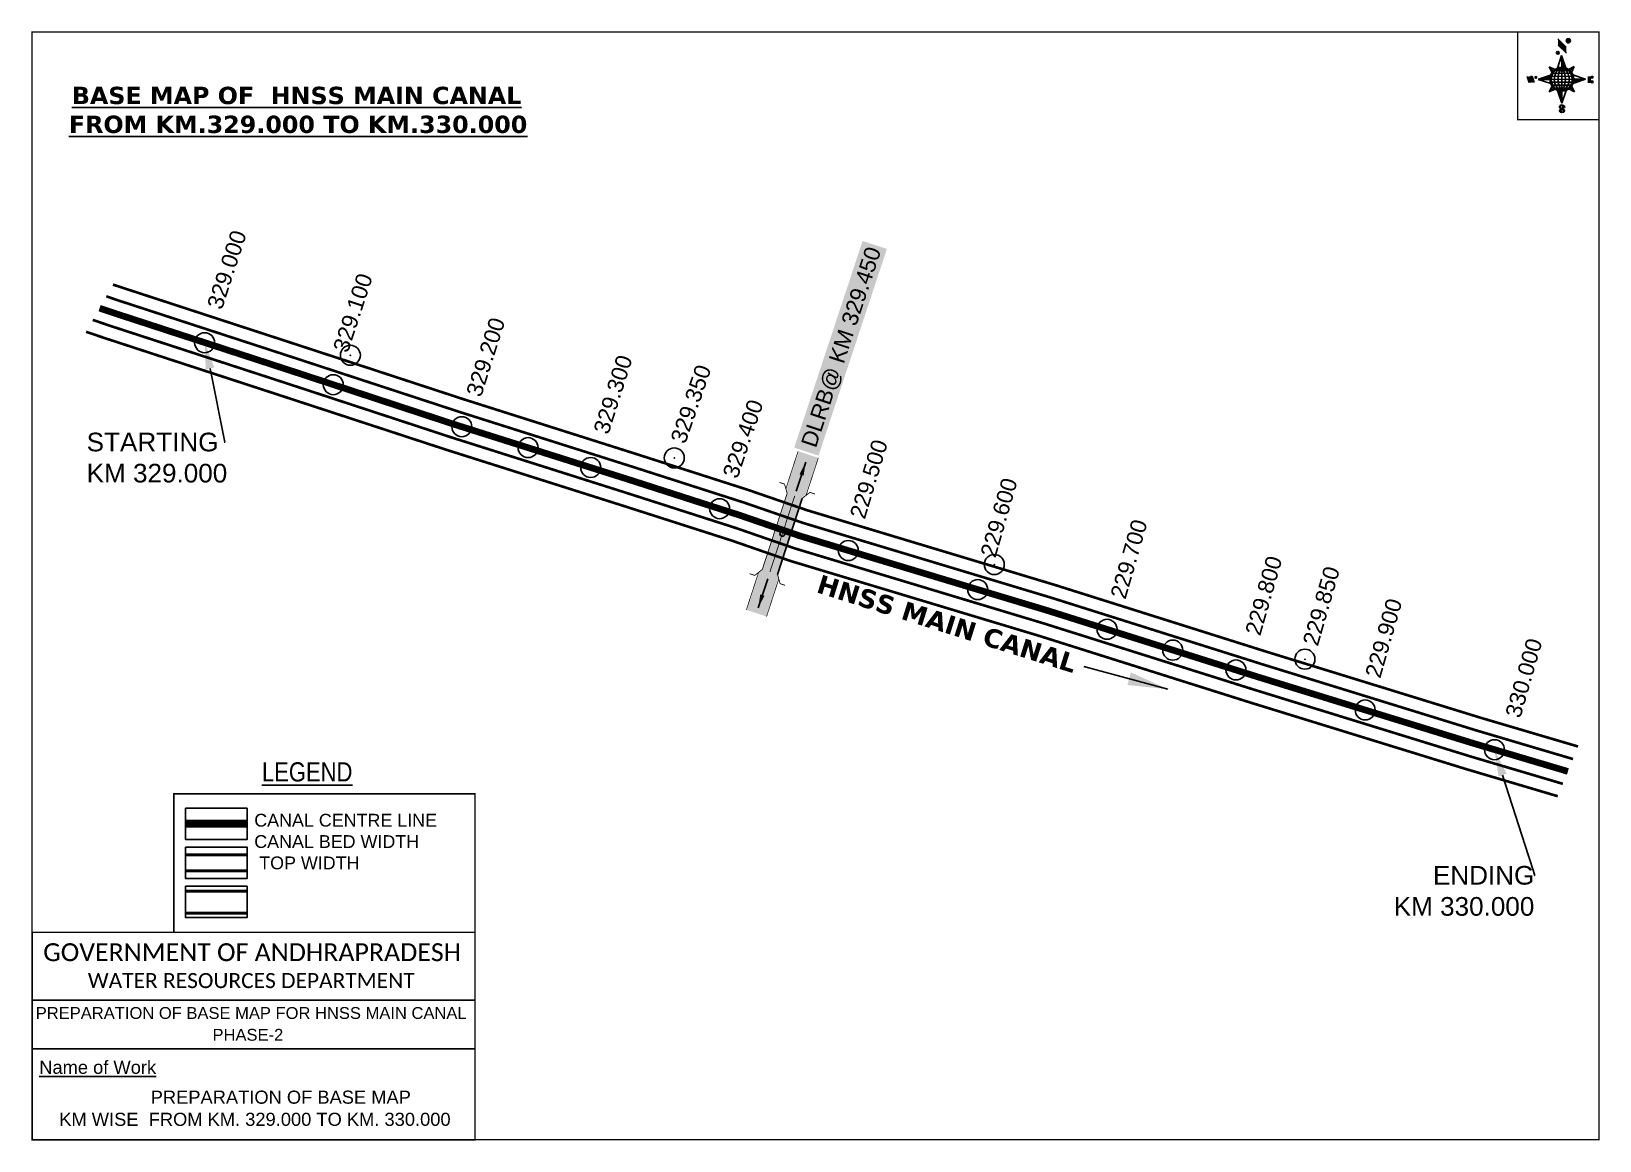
# Model space of a CAD drawing. Header units: inches. Extents: x 793337 to 794513, y 1566033 to 1566865.
import ezdxf
from ezdxf import colors
from ezdxf.entities.mleader import LeaderData, LeaderLine
from ezdxf.enums import TextEntityAlignment as Align
from ezdxf.math import Vec2, Vec3

# ---------------------------------------------------------------- set-up
doc = ezdxf.new("R2010")
doc.units = ezdxf.units.IN
doc.header["$LTSCALE"] = 15
doc.header["$MEASUREMENT"] = 0
doc.header["$PDMODE"] = 32
doc.header["$PDSIZE"] = 15
doc.linetypes.add('ACAD_ISO02W100', pattern=[15, 12, -3])
doc.linetypes.add('HIDDEN2', pattern=[0.1875, 0.125, -0.0625])
for name, color, linetype in [('AQUADUCT', 1, 'Continuous'), ('bord', 1, 'Continuous'), ('CANAL1', 7, 'Continuous'), ('CSMark', 72, 'Continuous'), ('DCBMS', 232, 'Continuous'), ('PAGE', 7, 'Continuous'), ('STRUCTURE', 5, 'Continuous'), ('TEXT', 6, 'Continuous')]:
    doc.layers.add(name, color=color, linetype=linetype)
doc.styles.add('ARIALN', font='ARIALN.TTF')
doc.styles.get("Standard").update_dxf_attribs({"font": 'arial.ttf'})
doc.dimstyles.get("Standard").update_dxf_attribs({"dimtxt": 20, "dimasz": 0.18, "dimexe": 0.18, "dimexo": 0.0625, "dimgap": 0.09, "dimtad": 0, "dimtih": 1, "dimtoh": 1, "dimdec": 4, "dimzin": 0, "dimdsep": 46, "dimtxsty": 'Standard', "dimcen": 0.09, "dimadec": 0, "dimazin": 0, "dimtfac": 1, "dimtdec": 4, "dimtofl": 0, "dimtmove": 0, "dimatfit": 3, "dimfxl": 1, "dimtolj": 1, "dimtzin": 0, "dimarcsym": 0})
pattern_1 = [(267.297113149, (-8720374.938, 50637915.138), (10.5367255337, -0.497431438), [])]
pattern_2 = [(357.297113149, (-8720374.938, 50637915.138), (0.497431438, 10.5367255337), [])]

# ---------------------------------------------------------------- blocks, each defined once
blk = doc.blocks.new('*X26')
at = {"color": 0, "linetype": 'Continuous'}
for p, q in [((6321.6, 240.5), (6322.3, 241.2)), ((6321.6, 240.3), (6322.3, 241)), ((6321.6, 240.1), (6322.3, 240.8)), ((6321.6, 239.9), (6322.4, 240.7)), ((6321.6, 239.8), (6322.4, 240.6)), ((6321.6, 239.6), (6322.5, 240.5)), ((6321.6, 239.4), (6322.5, 240.3)), ((6321.6, 239.2), (6322.6, 240.2)), ((6321.7, 239.1), (6322.6, 240.1)), ((6321.8, 240.8), (6322.4, 241.4)), ((6321.8, 239), (6322.7, 240)), ((6321.8, 239), (6322.8, 239.9)), ((6321.9, 238.9), (6322.9, 239.8)), ((6322, 238.8), (6323, 239.7)), ((6322.1, 241.3), (6322.4, 241.6)), ((6322.1, 238.7), (6323.1, 239.6)), ((6322.2, 238.6), (6323.1, 239.6)), ((6322.3, 238.5), (6323.2, 239.5)), ((6322.4, 238.5), (6323.3, 239.4)), ((6322.5, 238.4), (6323.4, 239.3)), ((6322.7, 238.4), (6323.6, 239.3)), ((6322.8, 238.3), (6323.7, 239.2)), ((6322.9, 238.3), (6323.8, 239.1)), ((6323.1, 238.2), (6323.9, 239.1)), ((6323.2, 238.2), (6324, 239)), ((6323.3, 238.2), (6324.2, 239)), ((6323.5, 238.1), (6324.3, 238.9)), ((6323.7, 238.1), (6324.4, 238.9)), ((6323.8, 238.1), (6324.6, 238.8)), ((6324.1, 238.2), (6324.7, 238.8)), ((6324.3, 238.3), (6324.9, 238.8)), ((6324.6, 238.3), (6325.1, 238.8)), ((6324.8, 238.4), (6325.2, 238.8)), ((6325.1, 238.5), (6325.4, 238.8)), ((6325.4, 238.6), (6325.6, 238.8))]:
    blk.add_line(p, q, dxfattribs=at)
blk = doc.blocks.new('*X25')
at = {"color": 0, "linetype": 'Continuous'}
for p, q in [((6324.4, 240.3), (6324.5, 240.4)), ((6324.6, 240.3), (6324.8, 240.5)), ((6324.7, 240.2), (6325, 240.5)), ((6324.8, 240.2), (6325.2, 240.6)), ((6325, 240.1), (6325.5, 240.6)), ((6325.1, 240.1), (6325.6, 240.6)), ((6325.2, 240), (6325.8, 240.6)), ((6325.3, 240), (6326, 240.6)), ((6325.4, 239.9), (6326.1, 240.6)), ((6325.5, 239.8), (6326.2, 240.5)), ((6325.6, 239.8), (6326.3, 240.5)), ((6325.7, 239.7), (6326.5, 240.4)), ((6325.9, 239.6), (6326.6, 240.3)), ((6326, 239.5), (6326.7, 240.3)), ((6326, 239.4), (6326.8, 240.2)), ((6326.1, 239.3), (6327, 240.2)), ((6326.2, 239.3), (6327.1, 240.1)), ((6326.3, 239.2), (6327.1, 240)), ((6326.4, 239.1), (6327.2, 239.9)), ((6326.5, 239), (6327.3, 239.8)), ((6326.5, 238.9), (6327.4, 239.7)), ((6326.6, 238.8), (6327.5, 239.6)), ((6326.7, 238.7), (6327.5, 239.5)), ((6326.8, 238.6), (6327.6, 239.4)), ((6326.8, 238.5), (6327.7, 239.3)), ((6326.8, 236.5), (6327.4, 237)), ((6326.9, 238.3), (6327.8, 239.2)), ((6326.9, 238.2), (6327.9, 239.1)), ((6326.9, 236.8), (6327.6, 237.4)), ((6327, 238.1), (6327.8, 239)), ((6327, 237.9), (6327.8, 238.8)), ((6327, 237.8), (6327.8, 238.6)), ((6327, 237.6), (6327.8, 238.4)), ((6327, 237.4), (6327.8, 238.2)), ((6327, 237.3), (6327.8, 238)), ((6327, 237.1), (6327.8, 237.9))]:
    blk.add_line(p, q, dxfattribs=at)
blk = doc.blocks.new('H')
at = {"layer": 'bord', "extrusion": (0.000427885, 0.004792, 0.999988)}
h = blk.add_hatch(dxfattribs=at)
h.set_pattern_fill('LINE', color=8, scale=84.387686, angle=-2.7029, style=0)
h.set_pattern_definition(pattern_2)
h.paths.add_polyline_path([(-492, 786, -0.090992), (-448, 775), (-486, 912)])
h = blk.add_hatch(dxfattribs=at)
h.set_pattern_fill('LINE', color=8, scale=84.387686, angle=-92.7029, style=0)
h.set_pattern_definition(pattern_1)
h.paths.add_polyline_path([(-625, 665, -0.090992), (-615, 710), (-751, 671)])
h = blk.add_hatch(dxfattribs=at)
h.set_pattern_fill('LINE', color=8, scale=84.387686, angle=-2.7029, style=0)
h.set_pattern_definition(pattern_2)
h.paths.add_polyline_path([(-504, 533, -0.090992), (-549, 543), (-510, 406)])
h = blk.add_hatch(dxfattribs=at)
h.set_pattern_fill('LINE', color=8, scale=84.387686, angle=-92.7029, style=0)
h.set_pattern_definition(pattern_1)
h.paths.add_polyline_path([(-246, 647), (-372, 653, -0.090992), (-382, 609)])
for p, q in [((-519, 1020, -1217), (-435, 927, -1216)), ((-516, 1087, -1217), (-432, 994, -1217)), ((-538, 774, -1216), (-487, 906, -1216)), ((-487, 906, -1216), (-493, 780, -1216)), ((-487, 906, -1216), (-448, 769, -1216)), ((-865, 701, -1215), (-847, 638, -1215)), ((-847, 700, -1215), (-829, 637, -1215)), ((-829, 699, -1215), (-811, 636, -1215)), ((-829, 699, -1215), (-811, 698, -1215)), ((-811, 698, -1215), (-794, 635, -1215)), ((-752, 665, -1215), (-615, 704, -1215)), ((-627, 794, -1216), (-567, 760, -1216)), ((-627, 794, -1216), (-584, 747, -1215)), ((-599, 731, -1215), (-627, 794, -1216)), ((-421, 753, -1216), (-359, 781, -1216)), ((-359, 781, -1216), (-405, 739, -1216)), ((-359, 781, -1216), (-392, 721, -1215)), ((-379, 693, -1215), (-246, 641, -1215)), ((-213, 669, -1215), (-217, 601, -1215)), ((-752, 665, -1215), (-625, 659, -1215)), ((-619, 614, -1215), (-752, 665, -1215)), ((-639, 526, -1214), (-606, 585, -1215)), ((-639, 526, -1214), (-593, 568, -1215)), ((-577, 553, -1215), (-639, 526, -1214)), ((-511, 400, -1214), (-549, 537, -1214)), ((-460, 533, -1215), (-511, 400, -1214)), ((-505, 527, -1214), (-511, 400, -1214)), ((-371, 513, -1214), (-431, 546, -1215)), ((-371, 513, -1214), (-414, 560, -1215)), ((-399, 576, -1215), (-371, 513, -1214)), ((-246, 641, -1215), (-383, 603, -1215)), ((-373, 647, -1215), (-246, 641, -1215)), ((-197, 600, -1215), (-194, 668, -1215))]:
    blk.add_line(p, q, dxfattribs=at)
at = {"layer": 'bord', "color": 8, "linetype": 'ByBlock', "extrusion": (0.000427885, 0.004792, 0.999988)}
for p, q in [((-375, 679, -1215), (-620, 691, -1215)), ((-386, 711, -1215), (-605, 722, -1215)), ((-411, 744, -1216), (-578, 752, -1216)), ((-493, 780, -1216), (-505, 527, -1214)), ((-373, 647, -1215), (-625, 659, -1215)), ((-378, 616, -1215), (-623, 628, -1215)), ((-392, 585, -1215), (-611, 595, -1215)), ((-420, 555, -1215), (-587, 562, -1215))]:
    blk.add_line(p, q, dxfattribs=at)
at = {"layer": 'bord', "extrusion": (0.000427885, 0.004792, 0.999988), "elevation": -1212}
for points, const_width in [([(-522, 960), (-516, 1093)], 1.61), ([(-434, 933), (-428, 1066)], 1.61), ([(-870, 707), (-846, 706)], 0.642), ([(-829, 643), (-821, 678)], 0.642), ([(-793, 641), (-782, 694)], 0.642), ([(-223, 676), (-174, 673)], 0.706), ([(-829, 643), (-855, 644)], 0.642), ([(-811, 642), (-784, 641)], 0.642), ([(-177, 605), (-226, 607)], 0.706), ([(-195, 645), (-185, 644)], 0.706)]:
    blk.add_lwpolyline(points, dxfattribs=dict(at, const_width=const_width))
for points, const_width in [([(-414, 1073, 1), (-398, 1058, 1)], 22.3), ([(-530, 950, 1), (-520, 939, 1)], 14.8), ([(-776, 697, 1), (-769, 690, 1)], 8.9), ([(-180, 618, 1), (-173, 611, 1)], 9.79), ([(-178, 667, 1), (-171, 660, 1)], 9.79), ([(-490, 362, 1), (-498, 369, 1)], 11.1), ([(-525, 322, 1), (-533, 329, 1)], 11.1)]:
    blk.add_lwpolyline(points, format="xyb", close=True, dxfattribs=dict(at, const_width=const_width))
for points in [[(-537, 317), (-531, 310), (-520, 307), (-505, 307), (-494, 310), (-486, 318), (-487, 326), (-491, 333), (-494, 336), (-503, 341), (-522, 347), (-530, 352), (-534, 355), (-537, 363), (-537, 373), (-530, 381), (-520, 384), (-504, 384), (-493, 380), (-487, 373)], [(-522, 348), (-526, 354), (-528, 361), (-528, 371), (-526, 375), (-521, 381), (-515, 384)], [(-505, 307), (-499, 312), (-497, 319), (-497, 327), (-501, 335), (-509, 343)]]:
    blk.add_lwpolyline(points, dxfattribs=at)
at = {"layer": 'bord', "extrusion": (0.000427885, 0.004792, 0.999988)}
for centre, radius in [((-406, 1065, -1212), 22.3), ((-525, 944, -1212), 14.8), ((-773, 694, -1212), 8.9), ((-498, 659, -1212), 127), ((-177, 615, -1212), 9.79), ((-174, 663, -1212), 9.79), ((-494, 365, -1212), 11.1), ((-529, 325, -1212), 11.1)]:
    blk.add_circle(centre, radius, dxfattribs=at)
at = {"layer": 'bord', "color": 8, "linetype": 'ByBlock', "extrusion": (0.000427885, 0.004792, 0.999988)}
for centre, radius, start, end in [((-482, 658, -1212), 128, 94.9254, 259.6691), ((-437, 656, -1212), 141, 113.2864, 241.308), ((-316, 651, -1212), 222, 142.5892, 212.0053), ((-560, 662, -1212), 141, 293.2864, 61.308), ((-681, 668, -1212), 222, 322.5892, 32.0053), ((-515, 660, -1212), 128, 274.9254, 79.6691)]:
    blk.add_arc(centre, radius, start, end, dxfattribs=at)
at = {"layer": 'bord', "extrusion": (0.000427885, 0.004792, 0.999988)}
for points in [[(-516, 1093, -1212), (-431, 1000, -1212), (-519, 1026, -1212), (-434, 933, -1212)], [(-864, 707, -1212), (-846, 706, -1212), (-846, 644, -1212), (-829, 643, -1212)], [(-829, 705, -1212), (-811, 704, -1212), (-811, 642, -1212), (-793, 641, -1212)], [(-193, 674, -1212), (-197, 606, -1212), (-213, 675, -1212), (-216, 607, -1212)]]:
    blk.add_solid(points, dxfattribs=at)
at = {"layer": 'bord', "extrusion": (0.000427885, 0.004792, 0.999988), "xscale": 7.977342409717546, "yscale": 7.977342408231451, "zscale": 7.977342408476333, "rotation": 138.0840426661453}
for name, p in [('*X25', (38301, -31929, -1212)), ('*X26', (38314, -31951, -1212))]:
    blk.add_blockref(name, p, dxfattribs=at)
blk = doc.blocks.new('DLB')
at = {"layer": 'STRUCTURE'}
h = blk.add_hatch(dxfattribs=at)
h.set_pattern_fill('DOTS', color=6, scale=20, angle=320.37224793, style=0)
h.paths.add_polyline_path([(769699.5, 1706950), (769699.5, 1706934), (769729.1, 1706934), (769732.1, 1706936), (769792.1, 1706936), (769795.1, 1706934), (769824.7, 1706934), (769824.7, 1706950), (769795.1, 1706950), (769792.1, 1706948), (769732.1, 1706948), (769729.1, 1706950)])
at = {"layer": 'STRUCTURE', "color": 6, "linetype": 'ACAD_ISO02W100', "ltscale": 0.5, "const_width": 0.5}
for points in [[(769699.5, 1706950), (769729.1, 1706950)], [(769795.1, 1706950), (769824.7, 1706950)], [(769699.5, 1706934), (769729.1, 1706934)], [(769795.1, 1706934), (769824.7, 1706934)]]:
    blk.add_lwpolyline(points, dxfattribs=at)
at = {"layer": 'STRUCTURE', "color": 6, "const_width": 0.628}
for points in [[(769726.1, 1706956), (769726.1, 1706952), (769732.1, 1706948), (769792.1, 1706948), (769798.1, 1706952), (769798.1, 1706956)], [(769732.1, 1706942), (769792.1, 1706942)], [(769726.1, 1706928), (769726.1, 1706932), (769732.1, 1706936), (769792.1, 1706936), (769798.1, 1706932), (769798.1, 1706928)]]:
    blk.add_lwpolyline(points, dxfattribs=at)
at = {"layer": 'STRUCTURE', "color": 6}
blk.add_lwpolyline([(769732.1, 1706936), (769792.1, 1706936)], dxfattribs=at)
blk.add_lwpolyline([(769732.1, 1706936), (769792.1, 1706936)], dxfattribs=at)
at = {"layer": 'STRUCTURE', "color": 0}
blk.add_circle((769762.1, 1706942), 1.8, dxfattribs=at)
for points in [[(769703.8, 1706942), (769726.7, 1706942)], [(769818.6, 1706942), (769795.7, 1706942)]]:
    blk.add_leader(points, dimstyle='Standard', override={"dimasz": 10, "dimgap": 0.09, "dimtad": 0}, dxfattribs=at)

msp = doc.modelspace()

# ---------------------------------------------------------------- linework, layer by layer
at = {"layer": 'CANAL1', "color": 200, "const_width": 2}
for points in [[(793397.9, 1566675), (793404.9, 1566672.7), (793538.2, 1566629.2), (793661.2, 1566588.9), (793791.7, 1566547.5), (793874.3, 1566521), (793918.7, 1566505.7), (794105.1, 1566449.5), (794262.9, 1566399.7), (794424.4, 1566349.9), (794496.9, 1566328.5)], [(793377.8, 1566639.6), (793392.2, 1566634.7), (793525.8, 1566591.1), (793648.9, 1566550.8), (793779.6, 1566509.4), (793861.7, 1566483.1), (793906.4, 1566467.6), (794093.3, 1566411.3), (794251, 1566361.5), (794412.8, 1566311.6), (794481.7, 1566291.2)]]:
    msp.add_lwpolyline(points, dxfattribs=at)
at = {"layer": 'CANAL1', "color": 1, "linetype": 'HIDDEN2', "ltscale": 8, "const_width": 5}
msp.add_lwpolyline([(793387.9, 1566657.3), (793398.6, 1566653.7), (793532, 1566610.2), (793655, 1566569.8), (793785.6, 1566528.5), (793868, 1566502), (793912.5, 1566486.7), (793969.4, 1566469.5), (794099.2, 1566430.4), (794257, 1566380.6), (794418.6, 1566330.8), (794489.3, 1566309.8)], dxfattribs=at)
at = {"layer": 'CANAL1', "color": 5, "const_width": 2}
for points in [[(793392.9, 1566666.2), (793401.7, 1566663.2), (793535.1, 1566619.7), (793658.1, 1566579.4), (793788.7, 1566538), (793871.2, 1566511.5), (793915.6, 1566496.2), (794102.1, 1566440), (794260, 1566390.2), (794421.5, 1566340.3), (794493.1, 1566319.1)], [(793382.8, 1566648.5), (793395.4, 1566644.2), (793528.9, 1566600.7), (793652, 1566560.3), (793782.6, 1566518.9), (793864.9, 1566492.5), (793909.4, 1566477.1), (794096.2, 1566420.8), (794254, 1566371.1), (794415.7, 1566321.2), (794485.5, 1566300.5)]]:
    msp.add_lwpolyline(points, dxfattribs=at)
at = {"layer": 'CANAL1', "color": 1, "linetype": 'HIDDEN2', "ltscale": 100, "const_width": 6, "elevation": -0.4}
msp.add_lwpolyline([(793498.5, 1566270.5), (793452.4, 1566270.5)], dxfattribs=at)
at = {"layer": 'CANAL1', "color": 5, "const_width": 2.4, "elevation": -0.4}
for points in [[(793498.5, 1566247.2), (793452.4, 1566247.2)], [(793498.5, 1566235.2), (793452.4, 1566235.2)]]:
    msp.add_lwpolyline(points, dxfattribs=at)
at = {"layer": 'CANAL1', "color": 200, "const_width": 2.4, "elevation": -0.4}
for points in [[(793498.5, 1566220), (793452.4, 1566220)], [(793498.5, 1566203.5), (793452.4, 1566203.5)]]:
    msp.add_lwpolyline(points, dxfattribs=at)
at = {"layer": 'CSMark', "color": 3}
for p in [(793466.7, 1566631.4), (793576, 1566622), (793563.2, 1566599.9), (793659.6, 1566568.4), (793709.3, 1566552.7), (793819, 1566545), (793756.3, 1566537.8), (793853, 1566506.9), (793949.5, 1566475.5), (794059, 1566465), (794046.6, 1566446.2), (794143.6, 1566416.4), (794192.9, 1566400.8), (794292, 1566394), (794240.3, 1566385.9), (794337.2, 1566355.9), (794434.2, 1566326.1)]:
    msp.add_point(p, dxfattribs=at)
at = {"layer": 'PAGE', "const_width": 1}
msp.add_lwpolyline([(793337.3, 1566033.5), (794512.6, 1566033.5), (794512.6, 1566864.5), (793337.3, 1566864.5), (793337.3, 1566033.5)], dxfattribs=at)
at = {"layer": 'PAGE'}
for points, const_width in [([(794512.6, 1566864.5), (794451.5, 1566864.5), (794451.5, 1566798.7), (794512.6, 1566798.7)], 1), ([(793443.6, 1566292.9), (793669.5, 1566292.9), (793669.5, 1566189.1), (793443.6, 1566189.1)], 1.2), ([(793337.3, 1566189.1), (793669.5, 1566189.1), (793669.5, 1566033.5), (793337.3, 1566033.5)], 1.2)]:
    msp.add_lwpolyline(points, close=True, dxfattribs=dict(at, const_width=const_width))
at = {"layer": 'PAGE', "elevation": -0.4}
for points in [[(793452.4, 1566282.2), (793498.5, 1566282.2), (793498.5, 1566258.7), (793452.4, 1566258.7)], [(793452.4, 1566253), (793498.5, 1566253), (793498.5, 1566229.4), (793452.4, 1566229.4)], [(793452.4, 1566223.7), (793498.5, 1566223.7), (793498.5, 1566200.2), (793452.4, 1566200.2)]]:
    msp.add_lwpolyline(points, close=True, dxfattribs=at)
at = {"layer": 'PAGE'}
for points in [[(793337.3, 1566138.1), (793669.5, 1566138.1)], [(793337.3, 1566101.7), (793669.5, 1566101.7)]]:
    msp.add_lwpolyline(points, dxfattribs=at)

# ---------------------------------------------------------------- block references
at = {"layer": 'AQUADUCT', "color": 1, "xscale": 0.0703495379661093, "yscale": 0.07034953800030053, "zscale": 0.07034953795990817, "rotation": 3.078330607406165}
msp.add_blockref('H', (794522.2, 1566785, 85.4), dxfattribs=at)
at = {"layer": 'STRUCTURE', "color": 0, "rotation": 71.9365473213895}
msp.add_blockref('DLB', (2178033, 305393), dxfattribs=at)

# ---------------------------------------------------------------- texts
at = {"layer": 'CANAL1', "insert": (793928.1, 1566458), "char_height": 14, "width": 205.129, "attachment_point": 1, "rotation": 342.5228}
msp.add_mtext('\\pi0.96322;{\\fVerdana|b1|i0|c0|p34;HNSS MAIN CANAL}', dxfattribs=at)
at = {"layer": 'CSMark', "color": 1}
for s, rotation, p in [('329.000', 71.9389, (793473.9, 1566657.4)), ('329.100', 71.8546, (793568.4, 1566625.1)), ('329.200', 72.4251, (793668.3, 1566591.8)), ('329.300', 72.4251, (793763.8, 1566563.7)), ('329.350', 70.9523, (793821.5, 1566556.8)), ('329.400', 70.9523, (793860.6, 1566530.7)), ('229.600', 73.9789, (794054.1, 1566471.1)), ('229.700', 73.9789, (794151.6, 1566440)), ('229.800', 73.9789, (794252.7, 1566412.6)), ('229.850', 73.9789, (794295.9, 1566404.8)), ('229.900', 73.9789, (794342.7, 1566380.7)), ('330.000', 73.9789, (794447.8, 1566350.8))]:
    msp.add_text(s, height=12, rotation=rotation, dxfattribs=at).set_placement(p, align=Align.MIDDLE_LEFT)
at = {"layer": 'CSMark'}
msp.add_text('229.500', height=12, rotation=73.2244, dxfattribs=at).set_placement((793956.1, 1566500.1), align=Align.MIDDLE_LEFT)
at = {"layer": 'PAGE', "extrusion": (0.000201441, 0.004807, 0.999988), "style": 'ARIALN'}
msp.add_text('%%ULEGEND', height=14.4, rotation=359.9999, dxfattribs=at).set_placement((793543.6, 1566290.6, 7688.8), align=Align.MIDDLE)
at = {"layer": 'PAGE', "extrusion": (0.000201441, 0.004807, 0.999988)}
for s, height, p in [('PREPARATION OF BASE MAP FOR HNSS MAIN CANAL', 8.878, (793340, 1566105.3, 7687.9)), ('%%UName of Work', 9.822, (793342.6, 1566064.1, 7686.6))]:
    msp.add_text(s, height=height, rotation=359.9999, dxfattribs=at).set_placement(p)
for s, height, p in [('PHASE-2', 8.88, (793499.1, 1566093.4, 7687.8)), ('PREPARATION OF BASE MAP', 9.822, (793523.8, 1566046.6, 7686.6)), ('KM WISE  FROM KM. 329.000 TO KM. 330.000', 9.822, (793504.4, 1566030, 7686.6))]:
    msp.add_text(s, height=height, rotation=359.9999, dxfattribs=at).set_placement(p, align=Align.MIDDLE_CENTER)
at = {"layer": 'PAGE', "extrusion": (0.000201441, 0.004807, 0.999988), "attachment_point": 1, "text_direction": (1, -1e-06, -0.000201)}
for s, insert, char_height, width in [('CANAL CENTRE LINE CANAL BED WIDTH {\\H2.3717x; }\\P TOP WIDTH{\\H1.9152x; }', (793503.9, 1566278, -0.4), 9.6, 168.926), ('\\pi3.5885;{\\fCalibri|b0|i0|c0|p34;\\H1.3333x;GOVERNMENT OF ANDHRAPRADESH\\P\\pi37.073;\\H0.83998x;WATER RESOURCES DEPARTMENT}', (793342, 1566180.9, -1.3), 10.059, 321.276)]:
    msp.add_mtext(s, dxfattribs=dict(at, insert=insert, char_height=char_height, width=width))
at = {"layer": 'STRUCTURE', "color": 5, "insert": (793913.5, 1566555), "char_height": 12, "width": 156.112, "attachment_point": 1, "rotation": 71.7001, "bg_fill": 1, "box_fill_scale": 1.3, "bg_fill_color": 7, "bg_fill_true_color": 16777215, "bg_fill_transparency": 4390977}
msp.add_mtext('\\pi0.70666;DLRB@ KM 329.450', dxfattribs=at)
at = {"layer": 'TEXT', "color": 1, "insert": (793345.3, 1566823.4), "char_height": 13, "width": 379.826, "attachment_point": 1}
msp.add_mtext('\\pi21.755;{\\fVerdana|b1|i0|c0|p34;\\LBASE MAP OF  HNSS MAIN CANAL \\P\\pi19.564;FROM KM.329.000 TO KM.330.000}', dxfattribs=at)

# ---------------------------------------------------------------- leaders
at = {"layer": 'CANAL1'}
msp.add_leader([(794189.1, 1566371.5), (794126.3, 1566388.6)], dimstyle='Standard', override={"dimasz": 30, "dimgap": 0.09, "dimtad": 0}, dxfattribs=at)
at = {"layer": 'DCBMS', "color": 5}
ml = msp.add_multileader_mtext('Standard', dxfattribs=at)
ml.set_content('STARTING\\PKM 329.000', color=5)
ml.set_leader_properties()
ml.build(insert=Vec2(0, 0))
ml.multileader.update_dxf_attribs({"dogleg_length": 0.36, "arrow_head_size": 20})
ctx = ml.context
ctx.base_point, ctx.char_height, ctx.arrow_head_size, ctx.landing_gap_size, ctx.plane_origin = Vec3(793378.2, 1566556.8), 14, 20, 0.09, Vec3(793549, 1566629.5)
notes = []
notes.append((ctx, [(0, (1, 1, 0), (793481.8, 1566556.8), (-1, 0), 0.36, [(0, [(793466.8, 1566631.7)], 0, [])])]))
ctx.mtext.insert, ctx.mtext.flow_direction = Vec3(793378.2, 1566563.9), 5
for ctx, leaders in notes:
    for number, flags, end, landing, length, lines in leaders:
        leader = LeaderData()
        leader.index, (leader.has_last_leader_line, leader.has_dogleg_vector, leader.attachment_direction) = number, flags
        leader.last_leader_point, leader.dogleg_vector, leader.dogleg_length = Vec3(end), Vec3(landing), length
        for number, points, colour, breaks in lines:
            line = LeaderLine()
            line.index, line.vertices, line.color, line.breaks = number, Vec3.list(points), colors.encode_raw_color(colour), breaks
            leader.lines.append(line)
        ctx.leaders.append(leader)

# ---------------------------------------------------------------- next in the draw order: leaders
ml = msp.add_multileader_mtext('Standard', dxfattribs=at)
ml.set_content('ENDING \\PKM 330.000', color=5)
ml.set_leader_properties()
ml.build(insert=Vec2(0, 0))
ml.multileader.update_dxf_attribs({"dogleg_length": 0.36, "arrow_head_size": 20})
ctx = ml.context
ctx.base_point, ctx.char_height, ctx.arrow_head_size, ctx.landing_gap_size, ctx.plane_origin = Vec3(794360.9, 1566231.8), 14, 20, 0.09, Vec3(794504.6, 1566444.1)
ctx.text_align_type = 2
notes = []
notes.append((ctx, [(0, (1, 1, 0), (794464.6, 1566231.8), (-1, 0), 0.36, [(0, [(794434.2, 1566326.1)], 0, [])])]))
ctx.mtext.insert, ctx.mtext.width, ctx.mtext.alignment, ctx.mtext.flow_direction = Vec3(794464.1, 1566238.9), 109.049, 3, 5
ctx.mtext.has_bg_fill, ctx.mtext.bg_color, ctx.mtext.bg_scale_factor, ctx.mtext.bg_transparency, ctx.mtext.use_window_bg_color = 1, -1027028792, 1.5, 0, 1
for ctx, leaders in notes:
    for number, flags, end, landing, length, lines in leaders:
        leader = LeaderData()
        leader.index, (leader.has_last_leader_line, leader.has_dogleg_vector, leader.attachment_direction) = number, flags
        leader.last_leader_point, leader.dogleg_vector, leader.dogleg_length = Vec3(end), Vec3(landing), length
        for number, points, colour, breaks in lines:
            line = LeaderLine()
            line.index, line.vertices, line.color, line.breaks = number, Vec3.list(points), colors.encode_raw_color(colour), breaks
            leader.lines.append(line)
        ctx.leaders.append(leader)

doc.saveas('drawing.dxf')
